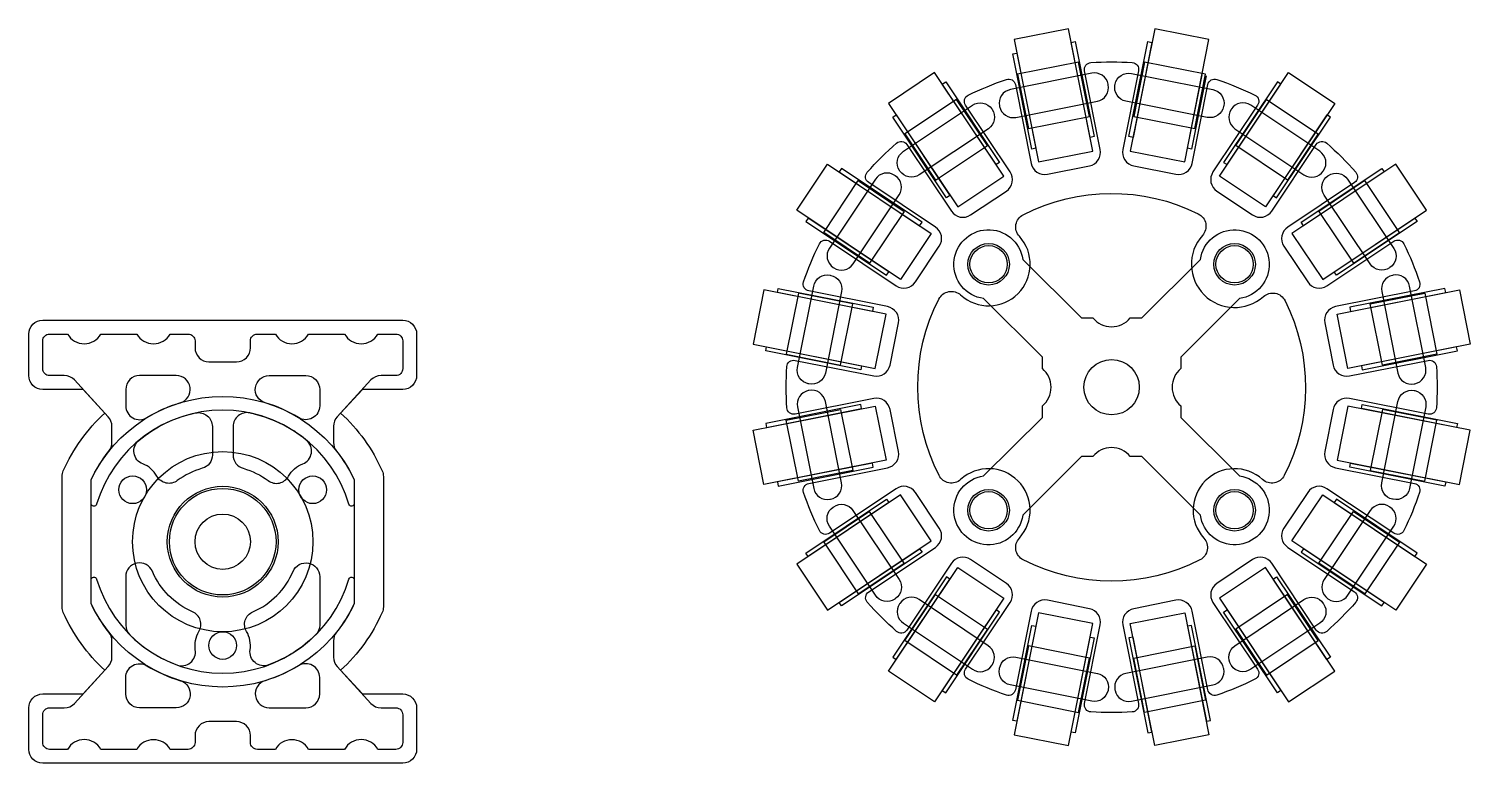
# Model space of a CAD drawing. Header units: inches. Extents: x -1 to 103, y -1 to 52.
import ezdxf

# ---------------------------------------------------------------- set-up
doc = ezdxf.new("R2010")
doc.units = ezdxf.units.IN
doc.header["$MEASUREMENT"] = 0
for name, color, linetype in [('hub', 6, 'Continuous'), ('side_Wheel', 1, 'Continuous'), ('溝', 4, 'Continuous'), ('穴', 2, 'Continuous'), ('軸', 4, 'Continuous')]:
    doc.layers.add(name, color=color, linetype=linetype)

msp = doc.modelspace()

# ---------------------------------------------------------------- linework, layer by layer
for points in [[(53.73, 24.67, -0.031685), (53.73, 27.65, -0.453727), (54.32, 28.1), (60.01, 26.97, 0.414214), (61.18, 27.76), (61.79, 30.8, 0.414214), (61, 31.98), (55.32, 33.11, -0.453727), (54.94, 33.76, -0.031685), (56.08, 36.51, -0.453727), (56.81, 36.7), (61.63, 33.48, 0.414214), (63.01, 33.76), (64.74, 36.34, 0.414214), (64.46, 37.72), (59.64, 40.94, -0.453727), (59.54, 41.69, -0.031685), (61.65, 43.79, -0.453727), (62.39, 43.7), (65.61, 38.88, 0.414214), (67, 38.6), (69.58, 40.32, 0.414214), (69.85, 41.71), (66.63, 46.53, -0.453727), (66.83, 47.26, -0.031685), (69.58, 48.39, -0.453727), (70.23, 48.02), (71.36, 42.33, 0.414214), (72.54, 41.55), (75.58, 42.15, 0.414214), (76.36, 43.33), (75.23, 49.01, -0.453727), (75.69, 49.61, -0.031685), (78.67, 49.61, -0.453727), (79.12, 49.01), (77.99, 43.33, 0.414214), (78.78, 42.15), (81.82, 41.55, 0.414214), (83, 42.33), (84.13, 48.02, -0.453727), (84.78, 48.39, -0.031685), (87.53, 47.26, -0.453727), (87.72, 46.53), (84.5, 41.71, 0.414214), (84.78, 40.32), (87.36, 38.6, 0.414214), (88.74, 38.88), (91.96, 43.7, -0.453727), (92.71, 43.79, -0.031685), (94.81, 41.69, -0.453727), (94.72, 40.94), (89.9, 37.72, 0.414214), (89.62, 36.34), (91.34, 33.76, 0.414214), (92.73, 33.48), (97.55, 36.7, -0.453727), (98.28, 36.51, -0.031685), (99.42, 33.76, -0.453727), (99.04, 33.11), (93.35, 31.98, 0.414214), (92.57, 30.8), (93.17, 27.76, 0.414214), (94.35, 26.97), (100.03, 28.1, -0.453727), (100.63, 27.65, -0.031685), (100.63, 24.67, -0.453727), (100.03, 24.21), (94.35, 25.34, 0.414214), (93.17, 24.56), (92.57, 21.52, 0.414214), (93.35, 20.34), (99.04, 19.21, -0.453727), (99.42, 18.56, -0.031685), (98.28, 15.81, -0.453727), (97.55, 15.61), (92.73, 18.83, 0.414214), (91.34, 18.56), (89.62, 15.98, 0.414214), (89.9, 14.59), (94.72, 11.37, -0.453727), (94.81, 10.63, -0.031685), (92.71, 8.52, -0.453727), (91.96, 8.62), (88.74, 13.44, 0.414214), (87.36, 13.72), (84.78, 11.99, 0.414214), (84.5, 10.61), (87.72, 5.79, -0.453727), (87.53, 5.06, -0.031685), (84.78, 3.92, -0.453727), (84.13, 4.3), (83, 9.98, 0.414214), (81.82, 10.77), (78.78, 10.16, 0.414214), (77.99, 8.99), (79.12, 3.3, -0.453727), (78.67, 2.7, -0.031685), (75.69, 2.7, -0.453727), (75.23, 3.3), (76.36, 8.99, 0.414214), (75.58, 10.16), (72.54, 10.77, 0.414214), (71.36, 9.98), (70.23, 4.3, -0.453727), (69.58, 3.92, -0.031685), (66.83, 5.06, -0.453727), (66.63, 5.79), (69.85, 10.61, 0.414214), (69.58, 11.99), (67, 13.72, 0.414214), (65.61, 13.44), (62.39, 8.62, -0.453727), (61.65, 8.52, -0.031685), (59.54, 10.63, -0.453727), (59.64, 11.37), (64.46, 14.59, 0.414214), (64.74, 15.98), (63.01, 18.56, 0.414214), (61.63, 18.83), (56.81, 15.61, -0.453727), (56.08, 15.81, -0.031685), (54.94, 18.56, -0.453727), (55.32, 19.21), (61, 20.34, 0.414214), (61.79, 21.52), (61.18, 24.56, 0.414214), (60.01, 25.34), (54.32, 24.21, -0.453727)], [(89.7, 32.41, -0.238451), (89.64, 19.78, -0.493881), (88.08, 19.49, 0.952902), (83.84, 15.26, -0.493881), (83.56, 13.69, -0.240937), (70.8, 13.69, -0.493997), (70.52, 15.26, 0.953251), (66.28, 19.49, -0.493997), (64.72, 19.78, -0.241039), (64.71, 32.53, -0.494275), (66.28, 32.82, 0.954092), (70.52, 37.06, -0.494275), (70.8, 38.62, -0.238553), (83.44, 38.68, -0.494632), (83.74, 37.12, 0.946093), (88.14, 32.71, -0.494632)], [(16.8, 0), (15.5, 0, -0.414214), (15, 0.5), (15, 1, 0.414214), (14, 2), (12, 2, 0.414214), (11, 1), (11, 0.5, -0.414214), (10.5, 0), (9.2, 0, 0.581584), (6.8, 0), (6.8, 0), (5, 0), (4.2, 0, 0.583333), (1.8, 0), (0.5, 0, -0.414214), (0, 0.5), (0, 2.5, -0.414214), (0.5, 3), (1.56, 3, 0.21023), (2.3, 3.32), (4.74, 5.99, 0.187644), (5, 6.66), (5, 7.84, 0.169586), (4.78, 8.46, -0.058059), (3.5, 10.53), (3.5, 12.24), (3.5, 17.76), (3.5, 19.47, -0.058059), (4.78, 21.54, 0.169586), (5, 22.16), (5, 23.34, 0.187644), (4.74, 24.01), (2.3, 26.68, 0.21023), (1.56, 27), (0.5, 27, -0.414214), (0, 27.5), (0, 29.5, -0.414214), (0.5, 30), (1.8, 30, 0.583333), (4.2, 30), (5, 30), (6.8, 30, 0.581584), (9.2, 30), (10.5, 30, -0.414214), (11, 29.5), (11, 29, 0.414214), (12, 28), (14, 28, 0.414214), (15, 29), (15, 29.5, -0.414214), (15.5, 30), (16.8, 30, 0.581584), (19.2, 30), (19.2, 30), (21, 30), (21.8, 30, 0.583333), (24.2, 30), (25.5, 30, -0.414214), (26, 29.5), (26, 27.5, -0.414214), (25.5, 27), (24.44, 27, 0.21023), (23.7, 26.68), (21.26, 24.01, 0.187644), (21, 23.34), (21, 22.16, 0.169586), (21.22, 21.54, -0.058059), (22.5, 19.47), (22.5, 17.76), (22.5, 12.24), (22.5, 10.53, -0.058059), (21.22, 8.46, 0.169586), (21, 7.84), (21, 6.66, 0.187644), (21.26, 5.99), (23.7, 3.32, 0.21023), (24.44, 3), (25.5, 3, -0.414214), (26, 2.5), (26, 0.5, -0.414214), (25.5, 0), (24.2, 0, 0.583333), (21.8, 0), (21, 0), (19.2, 0, 0.581584)]]:
    msp.add_lwpolyline(points, format="xyb", close=True)
for centre, radius in [((68.3, 35.04), 1.5), ((86.06, 35.04), 1.5), ((68.3, 17.27), 1.5), ((86.06, 17.27), 1.5), ((13, 15), 2)]:
    msp.add_circle(centre, radius)
at = {"layer": 'hub'}
msp.add_lwpolyline([(82.18, 24.81), (82.18, 23.98), (86.41, 19.75, -2), (83.59, 16.92), (79.35, 21.16), (78.53, 21.16, 0.468263), (75.83, 21.16), (75.01, 21.16), (70.77, 16.92, -2), (67.94, 19.75), (72.18, 23.98), (72.18, 24.81, 0.465402), (72.18, 27.51), (72.18, 28.33), (67.94, 32.56, -2), (70.77, 35.39), (75.01, 31.16), (75.83, 31.16, 0.465804), (78.53, 31.16), (79.35, 31.16), (83.59, 35.39, -2), (86.41, 32.56), (82.18, 28.33), (82.18, 27.51, 0.467436)], format="xyb", close=True, dxfattribs=at)
for centre, radius in [((68.3, 35.04), 1.35), ((86.06, 35.04), 1.35), ((77.18, 26.16), 2), ((68.3, 17.27), 1.35), ((86.06, 17.27), 1.35)]:
    msp.add_circle(centre, radius, dxfattribs=at)
at = {"layer": 'side_Wheel'}
for points in [[(71.9, 42.44), (75.82, 43.22), (74.07, 52.05), (70.14, 51.27)], [(78.53, 43.22), (82.46, 42.44), (84.21, 51.27), (80.29, 52.05)], [(75.92, 44.26), (75.63, 44.2), (74.26, 51.07), (74.56, 51.13)], [(78.73, 44.2), (78.43, 44.26), (79.8, 51.13), (80.09, 51.07)], [(71.7, 43.42), (71.41, 43.36), (70.05, 50.23), (70.34, 50.29)], [(70.39, 48.77), (71.17, 44.84), (75.58, 45.72), (74.8, 49.65)], [(79.56, 49.65), (78.78, 45.72), (83.19, 44.84), (83.97, 48.77)], [(66.07, 39.18), (69.4, 41.4), (64.4, 48.89), (61.07, 46.66)], [(69.09, 42.4), (68.84, 42.24), (64.95, 48.06), (65.2, 48.22)], [(88.29, 39.18), (84.96, 41.4), (89.96, 48.89), (93.29, 46.66)], [(85.27, 42.4), (85.52, 42.24), (89.4, 48.06), (89.16, 48.22)], [(62.25, 44.45), (64.47, 41.12), (68.22, 43.62), (65.99, 46.95)], [(92.1, 44.45), (89.88, 41.12), (86.14, 43.62), (88.36, 46.95)], [(65.51, 40.01), (65.27, 39.85), (61.38, 45.67), (61.63, 45.83)], [(88.84, 40.01), (89.09, 39.85), (92.98, 45.67), (92.73, 45.83)], [(64.15, 37.27), (61.93, 33.94), (54.45, 38.94), (56.67, 42.27)], [(63.32, 37.82), (63.49, 38.07), (57.67, 41.96), (57.5, 41.71)], [(90.2, 37.27), (92.42, 33.94), (99.91, 38.94), (97.69, 42.27)], [(91.03, 37.82), (90.87, 38.07), (96.69, 41.96), (96.85, 41.71)], [(58.89, 41.08), (62.21, 38.86), (59.71, 35.12), (56.39, 37.34)], [(95.47, 41.08), (92.14, 38.86), (94.64, 35.12), (97.97, 37.34)], [(60.93, 34.25), (61.1, 34.49), (55.28, 38.38), (55.11, 38.13)], [(93.42, 34.25), (93.26, 34.49), (99.08, 38.38), (99.24, 38.13)], [(60.11, 27.51), (60.89, 31.44), (52.07, 33.19), (51.29, 29.27)], [(59.97, 31.93), (59.91, 31.63), (53.05, 33), (53.11, 33.29)], [(53.69, 28.54), (57.61, 27.76), (58.49, 32.17), (54.57, 32.95)], [(94.24, 27.51), (93.46, 31.44), (102.29, 33.19), (103.07, 29.27)], [(94.38, 31.93), (94.44, 31.63), (101.31, 33), (101.25, 33.29)], [(100.67, 28.54), (96.74, 27.76), (95.86, 32.17), (99.79, 32.95)], [(59.13, 27.71), (59.08, 27.41), (52.21, 28.78), (52.27, 29.07)], [(95.22, 27.71), (95.28, 27.41), (102.15, 28.78), (102.09, 29.07)], [(60.11, 24.8), (60.89, 20.88), (52.07, 19.12), (51.29, 23.05)], [(59.13, 24.61), (59.08, 24.9), (52.21, 23.54), (52.27, 23.24)], [(53.69, 23.78), (57.61, 24.56), (58.49, 20.15), (54.57, 19.37)], [(94.24, 24.8), (93.46, 20.88), (102.29, 19.12), (103.07, 23.05)], [(95.22, 24.61), (95.28, 24.9), (102.15, 23.54), (102.09, 23.24)], [(100.67, 23.78), (96.74, 24.56), (95.86, 20.15), (99.79, 19.37)], [(59.97, 20.39), (59.91, 20.68), (53.05, 19.32), (53.11, 19.02)], [(94.38, 20.39), (94.44, 20.68), (101.31, 19.32), (101.25, 19.02)], [(64.15, 15.05), (61.93, 18.38), (54.45, 13.38), (56.67, 10.05)], [(60.93, 18.07), (61.1, 17.82), (55.28, 13.93), (55.11, 14.18)], [(90.2, 15.05), (92.42, 18.38), (99.91, 13.38), (97.69, 10.05)], [(93.42, 18.07), (93.26, 17.82), (99.08, 13.93), (99.24, 14.18)], [(58.89, 11.23), (62.21, 13.45), (59.71, 17.19), (56.39, 14.97)], [(95.47, 11.23), (92.14, 13.45), (94.64, 17.19), (97.97, 14.97)], [(63.32, 14.49), (63.49, 14.25), (57.67, 10.36), (57.5, 10.61)], [(91.03, 14.49), (90.87, 14.25), (96.69, 10.36), (96.85, 10.61)], [(66.07, 13.13), (69.4, 10.91), (64.4, 3.43), (61.07, 5.65)], [(88.29, 13.13), (84.96, 10.91), (89.96, 3.43), (93.29, 5.65)], [(65.51, 12.3), (65.27, 12.47), (61.38, 6.65), (61.63, 6.48)], [(88.84, 12.3), (89.09, 12.47), (92.98, 6.65), (92.73, 6.48)], [(62.25, 7.87), (64.47, 11.19), (68.22, 8.69), (65.99, 5.37)], [(92.1, 7.87), (89.88, 11.19), (86.14, 8.69), (88.36, 5.37)], [(69.09, 9.91), (68.84, 10.08), (64.95, 4.26), (65.2, 4.09)], [(75.82, 9.09), (71.9, 9.87), (70.14, 1.05), (74.07, 0.27)], [(78.53, 9.09), (82.46, 9.87), (84.21, 1.05), (80.29, 0.27)], [(85.27, 9.91), (85.52, 10.08), (89.4, 4.26), (89.16, 4.09)], [(71.41, 8.95), (71.7, 8.89), (70.34, 2.03), (70.05, 2.09)], [(82.95, 8.95), (82.65, 8.89), (84.02, 2.03), (84.31, 2.09)], [(74.8, 2.67), (75.58, 6.59), (71.17, 7.47), (70.39, 3.55)], [(75.63, 8.11), (75.92, 8.05), (74.56, 1.19), (74.26, 1.25)], [(78.73, 8.11), (78.43, 8.05), (79.8, 1.19), (80.09, 1.25)], [(79.56, 2.67), (78.78, 6.59), (83.19, 7.47), (83.97, 3.55)]]:
    msp.add_lwpolyline(points, close=True, dxfattribs=at)
msp.add_lwpolyline([(84, 48.65), (82.95, 43.36), (82.65, 43.42), (83.71, 48.73)], dxfattribs=at)
at = {"layer": '溝'}
msp.add_line((8, 31), (18, 31), dxfattribs=at)
for points in [[(27, 3), (27, 0, -0.414214), (26, -1), (0, -1, -0.414214), (-1, 0), (-1, 3, -0.414214), (0, 4), (2.92, 4), (4.49, 5.71, -0.103007), (1.49, 9.88, -0.10495), (1.4, 10.29), (1.4, 19.71, -0.10495), (1.49, 20.12, -0.103007), (4.49, 24.29), (2.92, 26), (0, 26, -0.414214), (-1, 27), (-1, 30, -0.414214), (0, 31), (26, 31, -0.414214), (27, 30), (27, 27, -0.414214), (26, 26), (23.08, 26), (21.51, 24.29, -0.103007), (24.51, 20.12, -0.10495), (24.6, 19.71), (24.6, 10.29, -0.10495), (24.51, 9.88, -0.103007), (21.51, 5.71), (23.08, 4), (26, 4, -0.414214)], [(13, 25.5, -0.290485), (22.5, 19.47), (22.5, 17.76, -0.865376), (22.11, 17.7, 0.332116), (13, 24.5, 0.332116), (3.89, 17.7, -0.865376), (3.5, 17.76), (3.5, 19.47, -0.290485)], [(3.5, 10.53), (3.5, 12.24, -0.865376), (3.89, 12.3, 0.74658), (22.11, 12.3, -0.865376), (22.5, 12.24), (22.5, 10.53, -0.634512)]]:
    msp.add_lwpolyline(points, format="xyb", close=True, dxfattribs=at)
for radius in [6.51, 3.85]:
    msp.add_circle((13, 15), radius, dxfattribs=at)
at = {"layer": '穴'}
for points in [[(6, 24.81, 0.585811), (7.52, 23.96, -0.063316), (9.94, 25.04, 0.861979), (9.65, 27), (7, 27, 0.414214), (6, 26)], [(20, 24.81, -0.585811), (18.48, 23.96, 0.063316), (16.06, 25.04, -0.861979), (16.35, 27), (19, 27, -0.414214), (20, 26)], [(12.25, 23.32), (12.25, 21.26, -0.336447), (11.52, 20.3, 0.091929), (9.72, 19.41, -0.452389), (8.25, 19.73, 0.174919), (7.22, 20.62, -0.573595), (6.95, 22.32, -0.12152), (11.04, 24.3, -0.476339)], [(13.75, 23.32), (13.75, 21.26, 0.336447), (14.48, 20.3, -0.091929), (16.28, 19.41, 0.452389), (17.75, 19.73, -0.174919), (18.78, 20.62, 0.573595), (19.05, 22.32, 0.12152), (14.96, 24.3, 0.476339)], [(6, 5.19, -0.585811), (7.52, 6.04, 0.063316), (9.94, 4.96, -0.861979), (9.65, 3), (7, 3, -0.414214), (6, 4)], [(20, 5.19, 0.585811), (18.48, 6.04, -0.063316), (16.06, 4.96, 0.861979), (16.35, 3), (19, 3, 0.414214), (20, 4)]]:
    msp.add_lwpolyline(points, format="xyb", close=True, dxfattribs=at)
for points in [[(7.92, 12.85, 0.82165), (6, 12.47), (6, 8.98, 0.199362), (6.29, 8.27, 0.107227), (9.69, 6.1, 0.572133), (11.02, 7.19, -0.173623), (11.28, 8.51, 0.452514), (10.82, 9.94, -0.193814), (7.92, 12.86, -0.193814)], [(18.08, 12.85, -0.82165), (20, 12.47), (20, 8.98, -0.199362), (19.71, 8.27, -0.107227), (16.31, 6.1, -0.572133), (14.98, 7.19, 0.173623), (14.72, 8.51, -0.452514), (15.18, 9.94, 0.193814), (18.08, 12.86, 0.193814)]]:
    msp.add_lwpolyline(points, format="xyb", dxfattribs=at)
for centre, radius in [((6.5, 18.75), 1), ((13, 15), 4), ((19.5, 18.75), 1), ((13, 7.5), 1)]:
    msp.add_circle(centre, radius, dxfattribs=at)
at = {"layer": '軸'}
for points in [[(76.94, 48), (76.93, 48.05, 0.414214), (75.75, 48.84), (69.87, 47.66, 0.414214), (69.08, 46.49), (69.09, 46.44, 0.414214), (70.27, 45.65), (76.15, 46.82, 0.414214)], [(77.42, 48), (77.43, 48.05, -0.414214), (78.61, 48.83), (84.49, 47.66, -0.414214), (85.28, 46.49), (85.27, 46.44, -0.414214), (84.09, 45.65), (78.21, 46.82, -0.414214)], [(61.9, 41.77), (61.87, 41.81, -0.414214), (62.15, 43.2), (67.14, 46.53, -0.414214), (68.53, 46.26), (68.55, 46.22, -0.414214), (68.28, 44.83), (63.29, 41.5, -0.414214)], [(92.46, 41.77), (92.49, 41.81, 0.414214), (92.21, 43.2), (87.22, 46.53, 0.414214), (85.83, 46.26), (85.81, 46.22, 0.414214), (86.08, 44.83), (91.07, 41.5, 0.414214)], [(61.56, 41.43), (61.52, 41.46, 0.414214), (60.13, 41.19), (56.8, 36.2, 0.414214), (57.08, 34.81), (57.12, 34.78, 0.414214), (58.51, 35.06), (61.84, 40.05, 0.414214)], [(92.8, 41.43), (92.84, 41.46, -0.414214), (94.22, 41.18), (97.56, 36.19, -0.414214), (97.28, 34.81), (97.24, 34.78, -0.414214), (95.85, 35.06), (92.52, 40.04, -0.414214)], [(55.33, 26.4), (55.28, 26.41, -0.414214), (54.5, 27.58), (55.67, 33.47, -0.414214), (56.85, 34.25), (56.9, 34.24, -0.414214), (57.68, 33.07), (56.51, 27.18, -0.414214)], [(99.02, 26.4), (99.07, 26.41, 0.414214), (99.86, 27.58), (98.69, 33.47, 0.414214), (97.51, 34.25), (97.46, 34.24, 0.414214), (96.68, 33.07), (97.85, 27.18, 0.414214)], [(55.33, 25.92), (55.28, 25.91, 0.414214), (54.5, 24.73), (55.67, 18.85, 0.414214), (56.84, 18.06), (56.89, 18.07, 0.414214), (57.68, 19.25), (56.51, 25.13, 0.414214)], [(99.02, 25.92), (99.07, 25.91, -0.414214), (99.86, 24.73), (98.69, 18.84, -0.414214), (97.51, 18.06), (97.46, 18.07, -0.414214), (96.68, 19.24), (97.85, 25.13, -0.414214)], [(61.56, 10.88), (61.52, 10.85, -0.414214), (60.13, 11.13), (56.8, 16.12, -0.414214), (57.07, 17.5), (57.12, 17.53, -0.414214), (58.5, 17.26), (61.84, 12.27, -0.414214)], [(92.8, 10.88), (92.84, 10.85, 0.414214), (94.23, 11.13), (97.56, 16.12, 0.414214), (97.28, 17.5), (97.24, 17.53, 0.414214), (95.85, 17.25), (92.52, 12.27, 0.414214)], [(61.9, 10.54), (61.87, 10.5, 0.414214), (62.15, 9.11), (67.14, 5.78, 0.414214), (68.52, 6.05), (68.55, 6.1, 0.414214), (68.27, 7.48), (63.29, 10.82, 0.414214)], [(92.46, 10.54), (92.49, 10.5, -0.414214), (92.21, 9.11), (87.22, 5.78, -0.414214), (85.83, 6.05), (85.81, 6.09, -0.414214), (86.08, 7.48), (91.07, 10.82, -0.414214)], [(76.93, 4.31), (76.92, 4.26, -0.414214), (75.75, 3.48), (69.86, 4.65, -0.414214), (69.08, 5.82), (69.09, 5.87, -0.414214), (70.26, 6.66), (76.15, 5.49, -0.414214)], [(77.42, 4.31), (77.43, 4.26, 0.414214), (78.61, 3.48), (84.49, 4.65, 0.414214), (85.28, 5.82), (85.27, 5.87, 0.414214), (84.09, 6.66), (78.21, 5.49, 0.414214)]]:
    msp.add_lwpolyline(points, format="xyb", close=True, dxfattribs=at)

doc.saveas('drawing.dxf')
